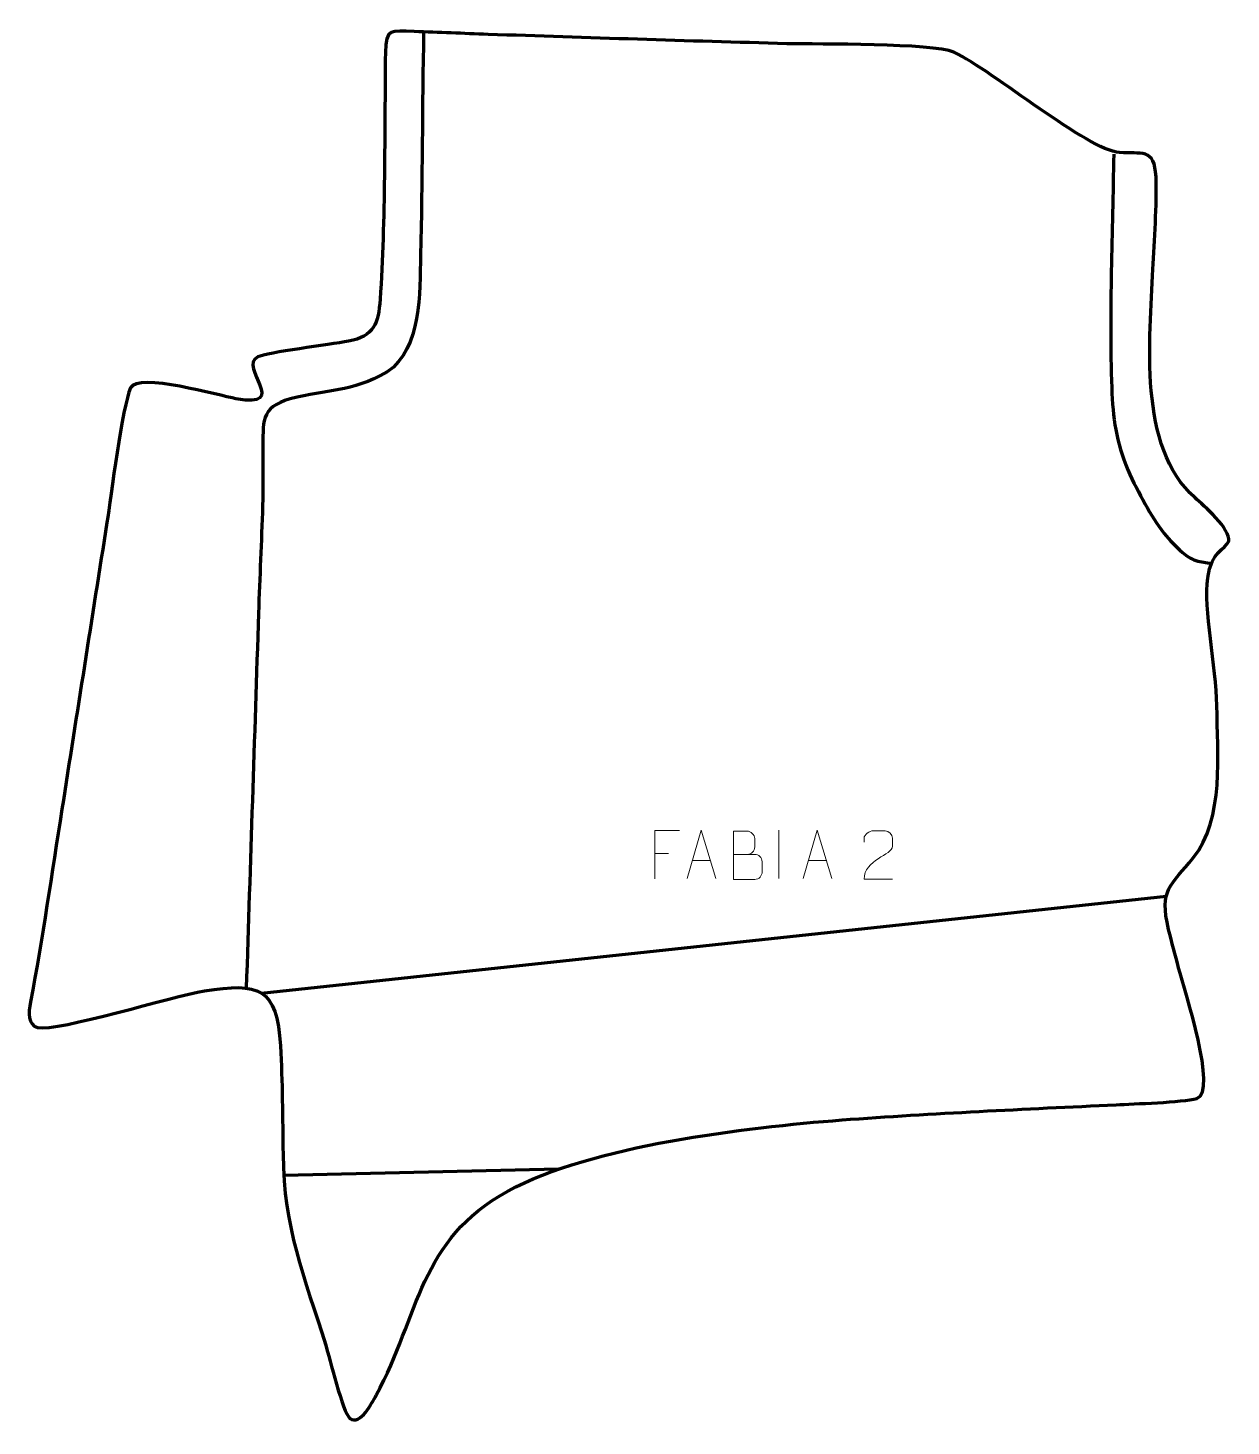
# Model space of a CAD drawing. Header units: millimetres. Extents: x -524 to 98, y 102 to 825.
import ezdxf

# ---------------------------------------------------------------- set-up
doc = ezdxf.new("R2010")
doc.units = ezdxf.units.MM
doc.header["$MEASUREMENT"] = 0
doc.layers.add('layer 2', color=7, linetype='Continuous')
doc.layers.add('layer 3', color=7, linetype='Continuous')

msp = doc.modelspace()

# ---------------------------------------------------------------- linework, layer by layer
at = {"layer": 'layer 2', "color": 142, "lineweight": 158}
for points in [[(-319.6217, 823.0344), (-320.4757, 784.6015), (-320.1466, 745.9225), (-321.2225, 707.6023), (-321.2225, 707.6023), (-321.7388, 688.1597), (-320.5714, 659.7309), (-338.3978, 647.2551), (-338.3978, 647.2551), (-357.7779, 636.3619), (-368.9902, 638.4504), (-388.5527, 633.2447), (-388.5527, 633.2447), (-404.3854, 629.0316), (-402.5911, 620.9931), (-402.7083, 606.5052), (-402.7083, 606.5052), (-402.7853, 596.9904), (-402.6266, 587.5235), (-402.8989, 578.0044), (-402.8989, 578.0044), (-403.4862, 559.5186), (-404.3708, 541.0446), (-405.01, 522.5603), (-405.01, 522.5603), (-407.1148, 457.9364), (-409.2284, 393.3129), (-411.3459, 328.6894)], [(37.182, 759.7699), (36.6073, 719.477), (34.754, 679.3251), (36.1504, 639.016), (36.1504, 639.016), (36.7289, 623.4329), (38.4461, 611.0832), (44.47, 596.554), (44.47, 596.554), (47.1389, 590.473), (50.2797, 584.664), (53.4957, 578.8611), (53.4957, 578.8611), (56.4804, 573.5343), (59.5438, 568.681), (63.2063, 563.7916), (63.2063, 563.7916), (66.2097, 560.0663), (69.1708, 557.0939), (72.7436, 553.9243), (72.7436, 553.9243), (75.1214, 551.9205), (76.8038, 550.7585), (79.7429, 549.7362), (79.7429, 549.7362), (82.2894, 549.0521), (85.1202, 548.6585), (87.735, 548.2509)]]:
    msp.add_open_spline(points, degree=3, knots=[0, 0, 0, 0, 0.125, 0.125, 0.125, 0.125, 0.25, 0.25, 0.25, 0.25, 0.375, 0.375, 0.375, 0.375, 0.5, 0.5, 0.5, 0.5, 0.625, 0.625, 0.625, 0.625, 0.75, 0.75, 0.75, 0.75, 1, 1, 1, 1], dxfattribs=at)
for points in [[(-403.4424, 326.0938), (-403.4424, 326.0938), (64.4091, 376.2297), (64.4091, 376.2297)], [(-249.9195, 235.0453), (-249.9195, 235.0453), (-391.9405, 231.8439), (-391.9405, 231.8439)]]:
    msp.add_open_spline(points, degree=3, dxfattribs=at)
at = {"layer": 'layer 3', "color": 242, "lineweight": 158}
msp.add_open_spline([(-131.8591, 816.917), (-115.4414, 816.4869), (-56.7115, 817.2695), (-45.4173, 812.4881), (-45.4173, 812.4881), (-24.6878, 802.542), (23.6278, 761.8982), (40.2118, 760.6292), (40.2118, 760.6292), (51.2439, 759.7849), (58.4601, 763.271), (59.0818, 748.0406), (59.0818, 748.0406), (59.6723, 733.5718), (58.1349, 715.1861), (57.4716, 700.279), (57.4716, 700.279), (55.8646, 664.1639), (49.5223, 608.4369), (79.2481, 582.2242), (79.2481, 582.2242), (83.714, 578.1303), (97.8676, 565.9802), (96.647, 559.6961), (96.647, 559.6961), (94.7261, 555.0969), (87.8101, 554.9017), (85.8001, 540.7256), (85.8001, 540.7256), (83.5933, 525.162), (90.2384, 494.2793), (90.5613, 474.8184), (90.5613, 474.8184), (90.7379, 449.7297), (94.6053, 416.2667), (78.3262, 396.0466), (78.3262, 396.0466), (66.821, 381.756), (60.5689, 379.7634), (65.5828, 359.0855), (65.5828, 359.0855), (67.1964, 352.4307), (69.0528, 345.8009), (70.768, 339.1665), (70.768, 339.1665), (73.9051, 326.7905), (91.1962, 275.0556), (80.2332, 271.6754), (80.2332, 271.6754), (72.4064, 269.6476), (47.5369, 268.8854), (38.4758, 268.4448), (38.4758, 268.4448), (-8.916, 266.1516), (-55.9607, 264.0638), (-103.2958, 260.5626), (-103.2958, 260.5626), (-152.9819, 256.7197), (-232.7033, 247.3875), (-276.034, 223.7871), (-276.034, 223.7871), (-322.0741, 198.7111), (-321.6466, 159.7621), (-344.1514, 118.2305), (-344.1514, 118.2305), (-346.1237, 114.5906), (-352.3389, 102.3345), (-357.8414, 106.2792), (-357.8414, 106.2792), (-361.444, 109.6467), (-368.2458, 137.4662), (-370.2244, 144.0648), (-370.2244, 144.0648), (-381.4984, 180.2247), (-392.0552, 204.642), (-392.3108, 242.8151), (-392.3108, 242.8151), (-392.5033, 261.5225), (-392.6864, 280.1345), (-393.6571, 298.8258), (-393.6571, 298.8258), (-395.3237, 329.2115), (-404.9913, 331.6643), (-432.8853, 327.2649), (-432.8853, 327.2649), (-449.8892, 324.4997), (-508.4799, 306.181), (-519.3294, 308.2806), (-519.3294, 308.2806), (-524.215, 309.7819), (-524.0346, 315.7705), (-522.9352, 321.5367), (-522.9352, 321.5367), (-516.5799, 354.8715), (-511.8757, 387.795), (-506.6358, 421.2993), (-506.6358, 421.2993), (-498.8918, 470.6667), (-491.1479, 520.034), (-483.4041, 569.4014), (-483.4041, 569.4014), (-481.4075, 582.1296), (-475.302, 630.0561), (-471.2103, 638.936), (-471.2103, 638.936), (-467.4136, 647.1762), (-425.0734, 634.8634), (-416.7457, 633.3679), (-416.7457, 633.3679), (-387.8586, 628.2088), (-416.0937, 649.9461), (-405.4195, 655.0241), (-405.4195, 655.0241), (-400.6646, 657.286), (-368.1596, 661.3254), (-358.4944, 663.1086), (-358.4944, 663.1086), (-345.2709, 665.5721), (-342.9763, 672.3518), (-342.1371, 684.7897), (-342.1371, 684.7897), (-339.3695, 725.8032), (-339.8786, 771.0964), (-339.3894, 812.3957), (-339.3894, 812.3957), (-339.2432, 825.0412), (-336.685, 823.5702), (-324.4798, 823.1957), (-324.4798, 823.1957), (-311.755, 822.8053), (-299.0571, 822.142), (-286.3379, 821.7097), (-286.3379, 821.7097), (-234.8472, 820.0166), (-183.3602, 818.2751), (-131.8591, 816.917)], degree=3, knots=[0, 0, 0, 0, 0.02857143, 0.02857143, 0.02857143, 0.02857143, 0.05714286, 0.05714286, 0.05714286, 0.05714286, 0.08571429, 0.08571429, 0.08571429, 0.08571429, 0.11428571, 0.11428571, 0.11428571, 0.11428571, 0.14285714, 0.14285714, 0.14285714, 0.14285714, 0.17142857, 0.17142857, 0.17142857, 0.17142857, 0.2, 0.2, 0.2, 0.2, 0.22857143, 0.22857143, 0.22857143, 0.22857143, 0.25714286, 0.25714286, 0.25714286, 0.25714286, 0.28571429, 0.28571429, 0.28571429, 0.28571429, 0.31428571, 0.31428571, 0.31428571, 0.31428571, 0.34285714, 0.34285714, 0.34285714, 0.34285714, 0.37142857, 0.37142857, 0.37142857, 0.37142857, 0.4, 0.4, 0.4, 0.4, 0.42857143, 0.42857143, 0.42857143, 0.42857143, 0.45714286, 0.45714286, 0.45714286, 0.45714286, 0.48571429, 0.48571429, 0.48571429, 0.48571429, 0.51428571, 0.51428571, 0.51428571, 0.51428571, 0.54285714, 0.54285714, 0.54285714, 0.54285714, 0.57142857, 0.57142857, 0.57142857, 0.57142857, 0.6, 0.6, 0.6, 0.6, 0.62857143, 0.62857143, 0.62857143, 0.62857143, 0.65714286, 0.65714286, 0.65714286, 0.65714286, 0.68571429, 0.68571429, 0.68571429, 0.68571429, 0.71428571, 0.71428571, 0.71428571, 0.71428571, 0.74285714, 0.74285714, 0.74285714, 0.74285714, 0.77142857, 0.77142857, 0.77142857, 0.77142857, 0.8, 0.8, 0.8, 0.8, 0.82857143, 0.82857143, 0.82857143, 0.82857143, 0.85714286, 0.85714286, 0.85714286, 0.85714286, 0.88571429, 0.88571429, 0.88571429, 0.88571429, 0.91428571, 0.91428571, 0.91428571, 0.91428571, 0.94285714, 0.94285714, 0.94285714, 0.94285714, 1, 1, 1, 1], dxfattribs=at)
at = {"layer": 'layer 3', "color": 250, "lineweight": 9}
for points, knots in [([(-187.2779, 410.1055), (-187.2779, 410.1055), (-200.1519, 410.1055), (-200.1519, 410.1055), (-200.1519, 410.1055), (-200.1519, 410.1055), (-200.1519, 385.1519), (-200.1519, 385.1519)], [0, 0, 0, 0, 0.33333333, 0.33333333, 0.33333333, 0.33333333, 1, 1, 1, 1]), ([(-183.4375, 385.3793), (-183.4375, 385.3793), (-176.0665, 410.3328), (-176.0665, 410.3328), (-176.0665, 410.3328), (-176.0665, 410.3328), (-168.4966, 385.3793), (-168.4966, 385.3793)], [0, 0, 0, 0, 0.33333333, 0.33333333, 0.33333333, 0.33333333, 1, 1, 1, 1]), ([(-159.3516, 397.856), (-155.713, 397.8564), (-152.1259, 397.8564), (-148.4865, 397.856), (-148.4865, 397.856), (-146.5111, 397.8387), (-144.5875, 396.1026), (-144.5875, 394.053), (-144.5875, 394.053), (-144.5879, 392.9244), (-144.5879, 389.875), (-144.5875, 388.7461), (-144.5875, 388.7461), (-144.5699, 386.8882), (-146.112, 384.8743), (-148.4335, 384.8912), (-148.4335, 384.8912), (-152.0733, 384.8916), (-155.7127, 384.8916), (-159.3516, 384.8912), (-159.3516, 384.8912), (-159.3516, 393.2095), (-159.3516, 401.5273), (-159.3516, 409.8448), (-159.3516, 409.8448), (-156.9779, 409.8448), (-154.6038, 409.8448), (-152.2296, 409.8448), (-152.2296, 409.8448), (-150.5488, 409.8624), (-148.452, 407.9519), (-148.4343, 405.9895), (-148.4343, 405.9895), (-148.4347, 403.9234), (-148.4347, 403.7774), (-148.4343, 401.7109), (-148.4343, 401.7109), (-148.417, 399.6448), (-150.2715, 397.8387), (-152.2815, 397.856)], [0, 0, 0, 0, 0.09090909, 0.09090909, 0.09090909, 0.09090909, 0.18181818, 0.18181818, 0.18181818, 0.18181818, 0.27272727, 0.27272727, 0.27272727, 0.27272727, 0.36363636, 0.36363636, 0.36363636, 0.36363636, 0.45454545, 0.45454545, 0.45454545, 0.45454545, 0.54545455, 0.54545455, 0.54545455, 0.54545455, 0.63636364, 0.63636364, 0.63636364, 0.63636364, 0.72727273, 0.72727273, 0.72727273, 0.72727273, 0.81818182, 0.81818182, 0.81818182, 0.81818182, 1, 1, 1, 1]), ([(-123.4375, 385.3793), (-123.4375, 385.3793), (-116.0665, 410.3328), (-116.0665, 410.3328), (-116.0665, 410.3328), (-116.0665, 410.3328), (-108.4966, 385.3793), (-108.4966, 385.3793)], [0, 0, 0, 0, 0.33333333, 0.33333333, 0.33333333, 0.33333333, 1, 1, 1, 1]), ([(-77.1548, 385.0553), (-82.0692, 385.0556), (-86.9836, 385.0556), (-91.8977, 385.0553), (-91.8977, 385.0553), (-91.8977, 394.9876), (-77.2467, 397.6288), (-77.1548, 401.9391), (-77.1548, 401.9391), (-77.1551, 403.3632), (-77.1551, 404.7869), (-77.1548, 406.2102), (-77.1548, 406.2102), (-77.1717, 408.2873), (-79.2945, 410.0121), (-80.9655, 410.0294), (-80.9655, 410.0294), (-83.0387, 410.029), (-85.1116, 410.029), (-87.184, 410.0294), (-87.184, 410.0294), (-89.0061, 410.0459), (-91.8308, 408.2538), (-91.8977, 406.1602), (-91.8977, 406.1602), (-91.8977, 406.1602), (-91.8977, 404.1054), (-91.8977, 404.1054)], [0, 0, 0, 0, 0.125, 0.125, 0.125, 0.125, 0.25, 0.25, 0.25, 0.25, 0.375, 0.375, 0.375, 0.375, 0.5, 0.5, 0.5, 0.5, 0.625, 0.625, 0.625, 0.625, 0.75, 0.75, 0.75, 0.75, 1, 1, 1, 1])]:
    msp.add_open_spline(points, degree=3, knots=knots, dxfattribs=at)
for points in [[(-135.967, 410.3431), (-135.967, 410.3431), (-135.967, 385.369), (-135.967, 385.369)], [(-200.1519, 398.2258), (-200.1519, 398.2258), (-192.9838, 398.2258), (-192.9838, 398.2258)], [(-180.7149, 394.6287), (-180.7149, 394.6287), (-171.2192, 394.6287), (-171.2192, 394.6287)], [(-120.7149, 394.6287), (-120.7149, 394.6287), (-111.2192, 394.6287), (-111.2192, 394.6287)]]:
    msp.add_open_spline(points, degree=3, dxfattribs=at)

doc.saveas('drawing.dxf')
